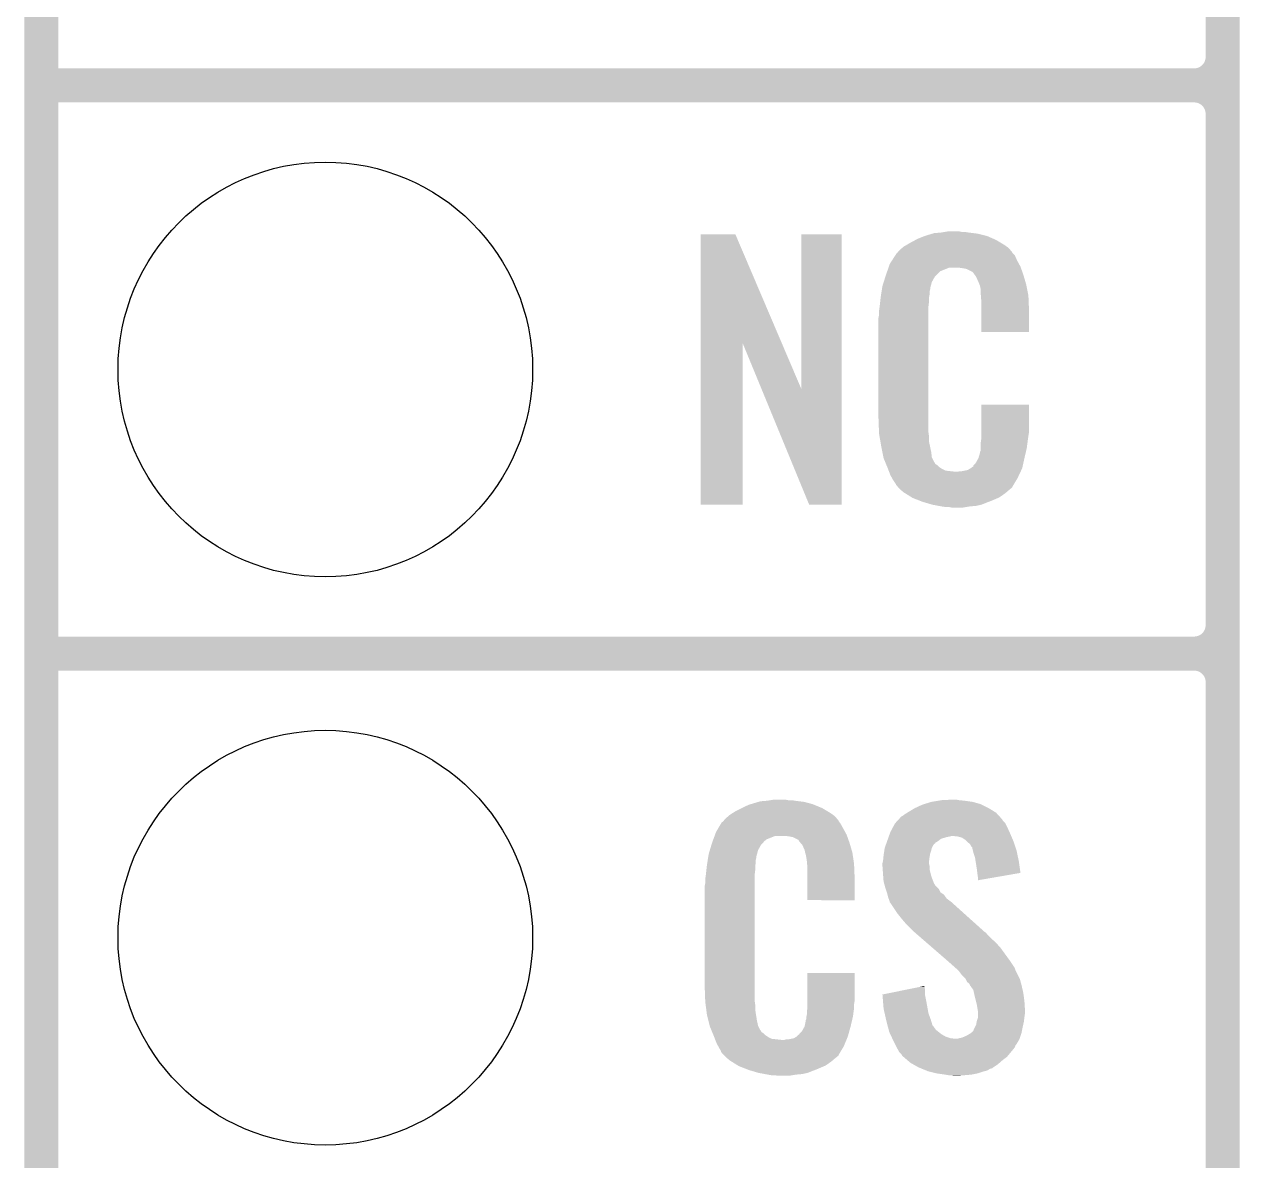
# Model space of a CAD drawing. Extents: x -1.3 to 24.2, y -3.9 to 39.2.
# Drawn here: x -1.35 to 4.09, y 11.7 to 16.78 of the extents above; entities that cross this region are included whole.
import ezdxf

# ---------------------------------------------------------------- set-up
doc = ezdxf.new("R2010")
doc.units = 0
doc.layers.get('0').update_dxf_attribs({"linetype": 'CONTINUOUS'})
for name, color, linetype in [('6DOF_IMU_14_CLICK_V100_GKO', 5, 'CONTINUOUS'), ('6DOF_IMU_14_CLICK_V100_GTO', 14, 'CONTINUOUS'), ('6DOF_IMU_14_CLICK_V100_GTS', 12, 'CONTINUOUS')]:
    doc.layers.add(name, color=color, linetype=linetype)

# ---------------------------------------------------------------- blocks, each defined once
blk = doc.blocks.new('ROUND_24')
blk.add_circle((0, 0), 0.9271)

msp = doc.modelspace()

# ---------------------------------------------------------------- linework, layer by layer
at = {"layer": '6DOF_IMU_14_CLICK_V100_GKO', "const_width": 0.1524}
msp.add_lwpolyline([(-1.27, -3.81), (-1.27, 22.733)], dxfattribs=at)
at = {"layer": '6DOF_IMU_14_CLICK_V100_GTO', "const_width": 0.1524}
for points in [[(4.0132, -0.5588), (4.0132, 18.3388)], [(-1.27, 16.51), (3.8862, 16.51)], [(-1.27, 16.51), (3.8862, 16.51)], [(4.0132, 14.097), (4.0132, 16.383)], [(-1.27, 13.97), (3.8862, 13.97)], [(-1.27, 13.97), (3.8862, 13.97)], [(4.0132, 11.557), (4.0132, 13.843)]]:
    msp.add_lwpolyline(points, dxfattribs=at)
for points in [[(3.8862, 16.51, 0.4142136), (4.0132, 16.637)], [(4.0132, 16.383, 0.4142136), (3.8862, 16.51)], [(4.0132, 16.383, 0.4142136), (3.8862, 16.51)], [(3.8862, 13.97, 0.4142136), (4.0132, 14.097)], [(4.0132, 13.843, 0.4142136), (3.8862, 13.97)], [(4.0132, 13.843, 0.4142136), (3.8862, 13.97)]]:
    msp.add_lwpolyline(points, format="xyb", dxfattribs=at)
at = {"layer": '6DOF_IMU_14_CLICK_V100_GTO'}
for points in [[(1.678954, 15.356718), (1.678962, 15.844504), (2.041948, 15.356718), (1.833884, 15.844504)], [(1.678962, 15.844504), (1.678964, 15.84452), (1.833884, 15.844504), (1.678964, 15.84452)], [(2.12852, 15.153758), (2.128542, 15.844496), (2.308846, 15.153758), (2.30886, 15.844496)], [(2.128542, 15.844496), (2.128544, 15.84452), (2.30886, 15.844496), (2.128544, 15.84452)], [(2.6162, 15.80642), (2.639784, 15.81912), (3.02091, 15.80642), (2.99974, 15.81912)], [(2.639784, 15.81912), (2.64922, 15.8242), (2.99974, 15.81912), (2.98813, 15.8242)], [(2.64922, 15.8242), (2.674618, 15.83436), (2.98813, 15.8242), (2.964908, 15.83436)], [(2.674618, 15.83436), (2.682238, 15.8369), (2.964908, 15.83436), (2.959102, 15.8369)], [(2.682238, 15.8369), (2.69748, 15.84198), (2.959102, 15.8369), (2.938782, 15.84198)], [(2.69748, 15.84198), (2.714414, 15.84706), (2.938782, 15.84198), (2.91846, 15.84706)], [(2.714414, 15.84706), (2.722882, 15.8496), (2.91846, 15.84706), (2.89814, 15.8496)], [(2.722882, 15.8496), (2.75336, 15.85214), (2.89814, 15.8496), (2.87782, 15.85214)], [(2.75336, 15.85214), (2.7686, 15.85468), (2.87782, 15.85214), (2.862582, 15.85468)], [(2.7686, 15.85468), (2.783842, 15.85722), (2.847342, 15.85468), (2.834642, 15.85722)], [(2.557272, 15.760702), (2.56133, 15.765776), (3.073402, 15.760702), (3.070862, 15.765776)], [(2.56133, 15.765776), (2.5654, 15.770862), (3.070862, 15.765776), (3.066504, 15.770862)], [(2.5654, 15.770862), (2.579912, 15.78356), (3.066504, 15.770862), (3.055622, 15.78356)], [(2.579912, 15.78356), (2.585722, 15.788642), (3.055622, 15.78356), (3.048508, 15.788642)], [(2.585722, 15.788642), (2.598784, 15.796262), (3.048508, 15.788642), (3.03784, 15.796262)], [(2.598784, 15.796262), (2.6162, 15.80642), (3.03784, 15.796262), (3.02091, 15.80642)], [(2.520314, 15.699738), (2.524762, 15.712442), (3.10896, 15.699738), (3.102032, 15.712442)], [(2.524762, 15.712442), (2.53462, 15.72768), (3.102032, 15.712442), (3.09372, 15.72768)], [(2.53462, 15.72768), (2.549408, 15.750536), (3.09372, 15.72768), (3.083562, 15.750536)], [(2.549408, 15.750536), (2.5527, 15.755622), (3.083562, 15.750536), (3.07848, 15.755622)], [(2.5527, 15.755622), (2.552724, 15.75816), (3.07848, 15.755622), (3.075944, 15.75816)], [(2.552724, 15.75816), (2.555246, 15.758168), (3.075944, 15.75816), (3.075936, 15.758168)], [(2.555246, 15.758168), (2.557272, 15.760702), (3.075936, 15.758168), (3.073402, 15.760702)], [(2.504572, 15.654018), (2.50698, 15.66164), (2.725418, 15.654018), (2.73304, 15.66164)], [(2.50698, 15.66164), (2.513202, 15.679416), (2.73304, 15.66164), (2.750822, 15.679416)], [(2.513202, 15.679416), (2.518536, 15.694658), (2.750822, 15.679416), (2.788916, 15.694658)], [(2.518536, 15.69466), (2.520314, 15.699738), (3.110774, 15.69466), (3.10896, 15.699738)], [(2.518536, 15.694658), (2.518536, 15.69466), (2.788916, 15.694658), (2.837178, 15.69466)], [(2.85496, 15.69212), (2.837178, 15.69466), (3.111682, 15.69212), (3.110774, 15.69466)], [(2.867658, 15.68958), (2.85496, 15.69212), (3.112588, 15.68958), (3.111682, 15.69212)], [(2.893056, 15.676882), (2.867658, 15.68958), (3.117124, 15.676882), (3.112588, 15.68958)], [(2.898138, 15.671802), (2.893056, 15.676882), (3.118938, 15.671802), (3.117124, 15.676882)], [(2.903584, 15.66418), (2.898138, 15.671802), (3.121658, 15.66418), (3.118938, 15.671802)], [(2.910838, 15.654022), (2.903584, 15.66418), (3.124648, 15.654022), (3.121658, 15.66418)], [(2.489332, 15.598138), (2.490134, 15.603218), (2.7051, 15.598138), (2.7051, 15.603218)], [(2.490134, 15.603218), (2.49174, 15.613382), (2.7051, 15.603218), (2.70787, 15.613382)], [(2.49174, 15.613382), (2.497352, 15.631158), (2.70787, 15.613382), (2.712718, 15.631158)], [(2.497352, 15.631158), (2.504572, 15.654018), (2.712718, 15.631158), (2.725418, 15.654018)], [(2.921, 15.63116), (2.910838, 15.654022), (3.131372, 15.63116), (3.124648, 15.654022)], [(2.925064, 15.621002), (2.921, 15.63116), (3.13436, 15.621002), (3.131372, 15.63116)], [(2.92608, 15.61846), (2.925064, 15.621002), (3.13487, 15.61846), (3.13436, 15.621002)], [(2.928618, 15.613384), (2.92608, 15.61846), (3.135884, 15.613384), (3.13487, 15.61846)], [(2.92862, 15.610842), (2.928618, 15.613384), (3.136392, 15.610842), (3.135884, 15.613384)], [(2.93116, 15.598142), (2.92862, 15.610842), (3.138932, 15.598142), (3.136392, 15.610842)], [(2.48158, 15.54226), (2.483836, 15.562578), (2.70002, 15.54226), (2.70002, 15.562578)], [(2.483836, 15.562578), (2.48412, 15.56512), (2.70002, 15.562578), (2.700528, 15.56512)], [(2.48412, 15.56512), (2.485722, 15.575278), (2.700528, 15.56512), (2.70256, 15.575278)], [(2.485722, 15.575278), (2.487728, 15.587978), (2.70256, 15.575278), (2.70256, 15.587978)], [(2.487728, 15.587978), (2.489332, 15.598138), (2.70256, 15.587978), (2.7051, 15.598138)], [(2.93116, 15.580358), (2.93116, 15.598142), (3.14249, 15.580358), (3.138932, 15.598142)], [(2.931942, 15.570198), (2.93116, 15.580358), (3.14452, 15.570198), (3.14249, 15.580358)], [(2.9337, 15.54734), (2.931942, 15.570198), (3.145474, 15.54734), (3.14452, 15.570198)], [(2.9337, 15.50924), (2.9337, 15.54734), (3.14706, 15.50924), (3.145474, 15.54734)], [(2.4765, 15.50162), (2.47904, 15.5194), (2.69748, 15.50162), (2.69748, 15.5194)], [(2.4765, 15.483842), (2.4765, 15.50162), (2.69748, 15.483842), (2.69748, 15.50162)], [(2.47904, 15.5194), (2.479322, 15.521938), (2.69748, 15.5194), (2.69748, 15.521938)], [(2.479322, 15.521938), (2.48158, 15.54226), (2.69748, 15.521938), (2.70002, 15.54226)], [(2.9337, 15.407664), (2.9337, 15.50924), (3.147036, 15.407664), (3.14706, 15.50924)], [(2.47396, 15.471142), (2.4765, 15.483842), (2.69748, 15.471142), (2.69748, 15.483842)], [(2.47396, 15.02156), (2.47396, 15.471142), (2.69748, 15.02156), (2.69748, 15.471142)], [(3.147036, 15.40764), (2.9337, 15.407664), (3.147036, 15.40764), (3.147036, 15.407664)], [(1.67894, 14.635504), (1.678954, 15.356718), (1.866876, 14.635504), (1.8669, 15.356718)], [(1.95053, 15.153758), (1.8669, 15.356718), (2.12852, 15.153758), (2.041948, 15.356718)], [(2.164076, 14.635496), (1.95053, 15.153758), (2.308836, 14.635496), (2.308846, 15.153758)], [(2.933704, 14.958058), (2.933722, 15.082496), (3.14706, 14.958058), (3.14706, 15.082496)], [(2.933722, 15.082496), (2.933724, 15.08252), (3.14706, 15.082496), (2.933724, 15.08252)], [(2.476312, 14.95806), (2.47396, 15.02156), (2.69748, 14.95806), (2.69748, 15.02156)], [(2.4765, 14.952982), (2.476312, 14.95806), (2.698206, 14.952982), (2.69748, 14.95806)], [(2.47871, 14.940278), (2.4765, 14.952982), (2.70002, 14.940278), (2.698206, 14.952982)], [(2.9337, 14.94282), (2.933704, 14.958058), (3.14452, 14.94282), (3.14706, 14.958058)], [(2.482686, 14.917418), (2.47871, 14.940278), (2.70002, 14.917418), (2.70002, 14.940278)], [(2.48666, 14.89456), (2.482686, 14.917418), (2.704834, 14.89456), (2.70002, 14.917418)], [(2.491742, 14.86916), (2.48666, 14.89456), (2.71018, 14.86916), (2.704834, 14.89456)], [(2.93116, 14.91234), (2.932974, 14.92504), (3.140286, 14.91234), (3.14198, 14.92504)], [(2.93116, 14.886942), (2.93116, 14.91234), (3.1369, 14.886942), (3.140286, 14.91234)], [(2.932974, 14.92504), (2.9337, 14.930122), (3.14198, 14.92504), (3.142706, 14.930122)], [(2.9337, 14.930122), (2.9337, 14.94282), (3.142706, 14.930122), (3.14452, 14.94282)], [(2.496314, 14.846298), (2.491742, 14.86916), (2.712722, 14.846298), (2.71018, 14.86916)], [(2.49682, 14.843762), (2.496314, 14.846298), (2.713992, 14.843762), (2.712722, 14.846298)], [(2.504142, 14.825982), (2.49682, 14.843762), (2.722882, 14.825982), (2.713992, 14.843762)], [(2.908302, 14.820902), (2.921, 14.84376), (3.121658, 14.820902), (3.12674, 14.84376)], [(2.921, 14.84376), (2.921002, 14.843762), (3.12674, 14.84376), (3.12674, 14.843762)], [(2.921002, 14.843762), (2.92862, 14.869162), (3.12674, 14.843762), (3.132716, 14.869162)], [(2.92862, 14.869162), (2.928622, 14.871704), (3.132716, 14.869162), (3.133314, 14.871704)], [(2.928622, 14.871704), (2.93116, 14.876784), (3.133314, 14.871704), (3.134508, 14.876784)], [(2.93116, 14.876784), (2.93116, 14.886942), (3.134508, 14.876784), (3.1369, 14.886942)], [(2.50519, 14.823436), (2.504142, 14.825982), (2.725422, 14.823436), (2.722882, 14.825982)], [(2.50728, 14.818362), (2.50519, 14.823436), (2.727964, 14.818362), (2.725422, 14.823436)], [(2.509372, 14.813278), (2.50728, 14.818362), (2.735582, 14.813278), (2.727964, 14.818362)], [(2.51251, 14.80566), (2.509372, 14.813278), (2.7432, 14.80566), (2.735582, 14.813278)], [(2.5146, 14.80058), (2.51251, 14.80566), (2.750822, 14.80058), (2.7432, 14.80566)], [(2.516554, 14.7955), (2.5146, 14.80058), (2.758442, 14.7955), (2.750822, 14.80058)], [(2.519486, 14.78788), (2.516554, 14.7955), (2.773684, 14.78788), (2.758442, 14.7955)], [(2.52144, 14.7828), (2.519486, 14.78788), (2.819402, 14.7828), (2.773684, 14.78788)], [(2.829562, 14.782802), (2.837184, 14.78534), (3.109408, 14.782802), (3.110602, 14.78534)], [(2.847342, 14.78534), (2.872742, 14.79042), (3.110602, 14.78534), (3.112992, 14.79042)], [(2.872742, 14.79042), (2.885436, 14.798038), (3.112992, 14.79042), (3.116578, 14.798038)], [(2.885436, 14.798038), (2.88544, 14.79804), (3.116578, 14.798038), (3.116578, 14.79804)], [(2.88544, 14.79804), (2.895602, 14.80566), (3.116578, 14.79804), (3.118272, 14.80566)], [(2.895602, 14.80566), (2.89814, 14.805684), (3.118272, 14.80566), (3.118276, 14.805684)], [(2.89814, 14.805684), (2.898146, 14.810746), (3.118276, 14.805684), (3.119402, 14.810746)], [(2.898146, 14.810746), (2.908302, 14.820902), (3.119402, 14.810746), (3.121658, 14.820902)], [(2.5273, 14.76756), (2.52144, 14.7828), (3.102236, 14.76756), (3.109406, 14.7828)], [(2.534358, 14.75486), (2.5273, 14.76756), (3.09626, 14.75486), (3.102236, 14.76756)], [(2.540002, 14.744698), (2.534358, 14.75486), (3.090162, 14.744698), (3.09626, 14.75486)], [(2.55016, 14.72946), (2.540002, 14.744698), (3.08102, 14.72946), (3.090162, 14.744698)], [(2.819402, 14.7828), (2.829562, 14.782802), (3.109406, 14.7828), (3.109408, 14.782802)], [(2.552694, 14.726926), (2.55016, 14.72946), (3.079498, 14.726926), (3.08102, 14.72946)], [(2.5527, 14.724384), (2.552694, 14.726926), (3.077974, 14.724384), (3.079498, 14.726926)], [(2.559234, 14.71676), (2.5527, 14.724384), (3.0734, 14.71676), (3.077974, 14.724384)], [(2.563586, 14.71168), (2.559234, 14.71676), (3.070856, 14.71168), (3.0734, 14.71676)], [(2.567938, 14.7066), (2.563586, 14.71168), (3.064508, 14.7066), (3.070856, 14.71168)], [(2.573866, 14.70152), (2.567938, 14.7066), (3.05816, 14.70152), (3.064508, 14.7066)], [(2.585718, 14.69136), (2.573866, 14.70152), (3.046308, 14.69136), (3.05816, 14.70152)], [(2.593848, 14.68628), (2.585718, 14.69136), (3.040382, 14.68628), (3.046308, 14.69136)], [(2.6223, 14.6685), (2.593848, 14.68628), (3.014982, 14.6685), (3.040382, 14.68628)], [(1.866876, 14.63548), (1.67894, 14.635504), (1.866876, 14.63548), (1.866876, 14.635504)], [(2.308836, 14.63548), (2.164076, 14.635496), (2.308836, 14.63548), (2.308836, 14.635496)], [(2.62636, 14.665962), (2.6223, 14.6685), (3.009058, 14.665962), (3.014982, 14.6685)], [(2.659016, 14.65326), (2.62636, 14.665962), (2.97942, 14.65326), (3.009058, 14.665962)], [(2.67208, 14.648178), (2.659016, 14.65326), (2.96635, 14.648178), (2.97942, 14.65326)], [(2.715258, 14.63548), (2.67208, 14.648178), (2.933698, 14.63548), (2.96635, 14.648178)], [(2.742354, 14.6304), (2.715258, 14.63548), (2.910838, 14.6304), (2.933698, 14.63548)], [(2.7559, 14.62786), (2.742354, 14.6304), (2.8829, 14.62786), (2.910838, 14.6304)], [(2.77368, 14.62532), (2.7559, 14.62786), (2.867658, 14.62532), (2.8829, 14.62786)], [(2.801618, 14.62278), (2.788918, 14.62532), (2.852418, 14.62278), (2.867658, 14.62532)], [(1.820458, 13.256262), (1.836422, 13.26642), (2.2606, 13.256262), (2.24367, 13.26642)], [(1.836422, 13.26642), (1.86182, 13.27912), (2.24367, 13.26642), (2.2225, 13.27912)], [(1.86182, 13.27912), (1.87198, 13.2842), (2.2225, 13.27912), (2.210164, 13.2842)], [(1.87198, 13.2842), (1.89484, 13.294362), (2.210164, 13.2842), (2.185486, 13.294362)], [(1.89484, 13.294362), (1.9033, 13.2969), (2.185486, 13.294362), (2.179322, 13.2969)], [(1.9033, 13.2969), (1.937172, 13.30706), (2.179322, 13.2969), (2.141222, 13.30706)], [(1.937172, 13.30706), (1.945642, 13.3096), (2.141222, 13.30706), (2.120902, 13.3096)], [(1.945642, 13.3096), (1.97612, 13.31214), (2.120902, 13.3096), (2.10058, 13.31214)], [(1.97612, 13.31214), (1.99136, 13.31468), (2.10058, 13.31214), (2.085342, 13.31468)], [(1.99136, 13.31468), (2.006602, 13.31722), (2.070102, 13.31468), (2.057402, 13.31722)], [(2.602988, 13.258798), (2.61112, 13.26388), (2.999742, 13.258798), (2.991484, 13.26388)], [(2.61112, 13.26388), (2.636522, 13.27912), (2.991484, 13.26388), (2.966718, 13.27912)], [(2.636522, 13.27912), (2.669542, 13.294362), (2.966718, 13.27912), (2.936236, 13.294362)], [(2.669542, 13.294362), (2.677664, 13.2969), (2.936236, 13.294362), (2.93116, 13.2969)], [(2.677664, 13.2969), (2.71018, 13.30706), (2.93116, 13.2969), (2.895602, 13.30706)], [(2.71018, 13.30706), (2.74066, 13.31214), (2.895602, 13.30706), (2.86004, 13.31214)], [(2.74066, 13.31214), (2.755902, 13.31468), (2.86004, 13.31214), (2.834638, 13.31468)], [(2.755902, 13.31468), (2.8067, 13.31722), (2.834638, 13.31468), (2.821942, 13.31722)], [(1.756484, 13.18768), (1.769934, 13.21054), (2.31648, 13.18768), (2.303782, 13.21054)], [(1.769934, 13.21054), (1.772926, 13.215622), (2.303782, 13.21054), (2.299972, 13.215622)], [(1.772926, 13.215622), (1.778, 13.218164), (2.299972, 13.215622), (2.298066, 13.218164)], [(1.778, 13.218164), (1.78003, 13.220702), (2.298066, 13.218164), (2.296162, 13.220702)], [(1.78003, 13.220702), (1.78409, 13.225776), (2.296162, 13.220702), (2.293622, 13.225776)], [(1.78409, 13.225776), (1.78816, 13.230862), (2.293622, 13.225776), (2.289264, 13.230862)], [(1.78816, 13.230862), (1.802674, 13.24356), (2.289264, 13.230862), (2.278382, 13.24356)], [(1.802674, 13.24356), (1.808482, 13.24864), (2.278382, 13.24356), (2.271272, 13.24864)], [(1.808482, 13.24864), (1.820458, 13.256262), (2.271272, 13.24864), (2.2606, 13.256262)], [(2.538138, 13.19276), (2.547622, 13.210538), (3.05054, 13.19276), (3.041652, 13.210538)], [(2.547622, 13.210538), (2.549948, 13.213076), (3.041652, 13.210538), (3.040382, 13.213076)], [(2.549948, 13.213076), (2.559266, 13.223242), (3.040382, 13.213076), (3.030222, 13.223242)], [(2.559266, 13.223242), (2.563916, 13.228316), (3.030222, 13.223242), (3.027682, 13.228316)], [(2.563916, 13.228316), (2.575564, 13.241022), (3.027682, 13.228316), (3.016036, 13.241022)], [(2.575564, 13.241022), (2.580638, 13.243562), (3.016036, 13.241022), (3.013708, 13.243562)], [(2.580638, 13.243562), (2.5908, 13.25118), (3.013708, 13.243562), (3.006726, 13.25118)], [(2.5908, 13.25118), (2.602988, 13.258798), (3.006726, 13.25118), (2.999742, 13.258798)], [(1.735352, 13.139418), (1.740966, 13.154658), (1.973582, 13.139418), (2.011676, 13.154658)], [(1.740966, 13.154658), (1.740968, 13.15466), (2.011676, 13.154658), (2.059938, 13.15466)], [(1.740968, 13.15466), (1.742838, 13.159738), (2.333534, 13.15466), (2.33172, 13.159738)], [(1.742838, 13.159738), (1.74752, 13.172442), (2.33172, 13.159738), (2.324792, 13.172442)], [(1.74752, 13.172442), (1.756484, 13.18768), (2.324792, 13.172442), (2.31648, 13.18768)], [(2.07772, 13.15212), (2.059938, 13.15466), (2.334442, 13.15212), (2.333534, 13.15466)], [(2.520042, 13.15212), (2.520948, 13.15466), (2.79146, 13.15212), (2.801618, 13.15466)], [(2.520948, 13.15466), (2.524578, 13.16482), (3.067596, 13.15466), (3.06324, 13.16482)], [(2.524578, 13.16482), (2.5273, 13.172442), (3.06324, 13.16482), (3.059776, 13.172442)], [(2.5273, 13.172442), (2.538138, 13.19276), (3.059776, 13.172442), (3.05054, 13.19276)], [(2.829558, 13.15212), (2.806698, 13.15466), (3.068684, 13.15212), (3.067596, 13.15466)], [(1.719832, 13.091158), (1.726688, 13.114018), (1.935478, 13.091158), (1.948178, 13.114018)], [(1.726688, 13.114018), (1.729738, 13.12418), (1.948178, 13.114018), (1.958336, 13.12418)], [(1.729738, 13.124182), (1.731608, 13.129256), (1.958338, 13.124182), (1.960878, 13.129256)], [(1.729738, 13.12418), (1.729738, 13.124182), (1.958336, 13.12418), (1.958338, 13.124182)], [(1.731608, 13.129256), (1.735352, 13.139418), (1.960878, 13.129256), (1.973582, 13.139418)], [(2.090418, 13.14958), (2.07772, 13.15212), (2.335348, 13.14958), (2.334442, 13.15212)], [(2.115814, 13.13688), (2.090418, 13.14958), (2.339884, 13.13688), (2.335348, 13.14958)], [(2.118358, 13.131804), (2.115814, 13.13688), (2.341696, 13.131804), (2.339884, 13.13688)], [(2.124892, 13.12418), (2.118358, 13.131804), (2.344418, 13.12418), (2.341696, 13.131804)], [(2.133598, 13.11402), (2.124892, 13.12418), (2.347408, 13.11402), (2.344418, 13.12418)], [(2.143758, 13.091162), (2.133598, 13.11402), (2.354132, 13.091162), (2.347408, 13.11402)], [(2.500338, 13.091162), (2.5019, 13.101318), (2.71018, 13.091162), (2.712718, 13.101318)], [(2.5019, 13.101318), (2.501902, 13.101322), (2.712718, 13.101318), (2.71272, 13.101322)], [(2.501902, 13.101322), (2.505528, 13.111478), (2.71272, 13.101322), (2.7178, 13.111478)], [(2.505528, 13.111478), (2.508248, 13.119096), (2.7178, 13.111478), (2.722882, 13.119096)], [(2.508248, 13.119096), (2.509154, 13.121634), (2.722882, 13.119096), (2.727944, 13.121634)], [(2.509154, 13.121634), (2.51006, 13.124168), (2.727944, 13.121634), (2.72796, 13.124168)], [(2.51006, 13.124168), (2.512784, 13.131798), (2.72796, 13.124168), (2.740658, 13.131798)], [(2.512784, 13.131798), (2.516412, 13.141958), (2.740658, 13.131798), (2.753358, 13.141958)], [(2.516412, 13.141958), (2.519134, 13.14958), (2.753358, 13.141958), (2.77876, 13.14958)], [(2.519134, 13.14958), (2.520042, 13.15212), (2.77876, 13.14958), (2.79146, 13.15212)], [(2.847342, 13.147042), (2.829558, 13.15212), (3.07086, 13.147042), (3.068684, 13.15212)], [(2.86258, 13.13688), (2.847342, 13.147042), (3.075216, 13.13688), (3.07086, 13.147042)], [(2.870202, 13.12926), (2.86258, 13.13688), (3.07848, 13.12926), (3.075216, 13.13688)], [(2.87274, 13.126722), (2.870202, 13.12926), (3.079326, 13.126722), (3.07848, 13.12926)], [(2.882896, 13.119098), (2.87274, 13.126722), (3.081868, 13.119098), (3.079326, 13.126722)], [(2.887978, 13.108944), (2.882896, 13.119098), (3.085252, 13.108944), (3.081868, 13.119098)], [(2.893054, 13.103866), (2.887978, 13.108944), (3.086946, 13.103866), (3.085252, 13.108944)], [(2.89306, 13.101322), (2.893054, 13.103866), (3.087794, 13.101322), (3.086946, 13.103866)], [(2.895602, 13.091158), (2.89306, 13.101322), (3.09118, 13.091158), (3.087794, 13.101322)], [(1.708482, 13.035278), (1.710488, 13.047978), (1.92532, 13.035278), (1.92532, 13.047978)], [(1.710488, 13.047978), (1.712092, 13.058138), (1.92532, 13.047978), (1.92786, 13.058138)], [(1.712092, 13.058138), (1.712894, 13.063218), (1.92786, 13.058138), (1.92786, 13.063218)], [(1.712894, 13.063218), (1.7145, 13.073382), (1.92786, 13.063218), (1.93063, 13.073382)], [(1.7145, 13.073382), (1.719832, 13.091158), (1.93063, 13.073382), (1.935478, 13.091158)], [(2.145794, 13.080998), (2.143758, 13.091162), (2.35712, 13.080998), (2.354132, 13.091162)], [(2.1463, 13.078462), (2.145794, 13.080998), (2.357502, 13.078462), (2.35712, 13.080998)], [(2.148838, 13.073384), (2.1463, 13.078462), (2.358264, 13.073384), (2.357502, 13.078462)], [(2.14884, 13.070842), (2.148838, 13.073384), (2.358644, 13.070842), (2.358264, 13.073384)], [(2.15138, 13.058138), (2.14884, 13.070842), (2.36055, 13.058138), (2.358644, 13.070842)], [(2.15392, 13.04036), (2.15138, 13.058138), (2.363216, 13.04036), (2.36055, 13.058138)], [(2.49428, 13.042902), (2.496056, 13.06068), (2.700336, 13.042902), (2.70256, 13.06068)], [(2.496056, 13.06068), (2.49682, 13.0683), (2.70256, 13.06068), (2.70383, 13.0683)], [(2.49682, 13.0683), (2.497992, 13.07592), (2.70383, 13.0683), (2.7051, 13.07592)], [(2.497992, 13.07592), (2.500338, 13.091162), (2.7051, 13.07592), (2.71018, 13.091162)], [(2.898142, 13.081), (2.895602, 13.091158), (3.09332, 13.081), (3.09118, 13.091158)], [(2.905758, 13.058142), (2.898142, 13.081), (3.098132, 13.058142), (3.09332, 13.081)], [(2.908166, 13.0429), (2.905758, 13.058142), (3.10134, 13.0429), (3.098132, 13.058142)], [(1.702082, 12.981938), (1.70434, 13.00226), (1.92024, 12.981938), (1.92278, 13.00226)], [(1.70434, 13.00226), (1.706596, 13.022578), (1.92278, 13.00226), (1.92278, 13.022578)], [(1.706596, 13.022578), (1.70688, 13.02512), (1.92278, 13.022578), (1.923288, 13.02512)], [(1.70688, 13.02512), (1.708482, 13.035278), (1.923288, 13.02512), (1.92532, 13.035278)], [(2.154702, 13.030198), (2.15392, 13.04036), (2.36474, 13.030198), (2.363216, 13.04036)], [(2.15646, 13.00734), (2.154702, 13.030198), (2.365694, 13.00734), (2.36474, 13.030198)], [(2.15646, 12.96924), (2.15646, 13.00734), (2.36728, 12.96924), (2.365694, 13.00734)], [(2.49174, 13.032742), (2.493644, 13.040358), (2.70002, 13.032742), (2.70002, 13.040358)], [(2.49174, 13.030198), (2.49174, 13.032742), (2.70002, 13.030198), (2.70002, 13.032742)], [(2.49174, 13.020038), (2.49174, 13.030198), (2.70256, 13.020038), (2.70002, 13.030198)], [(2.49283, 13.004798), (2.49174, 13.020038), (2.70256, 13.004798), (2.70256, 13.020038)], [(2.49428, 12.98448), (2.49283, 13.004798), (2.707642, 12.98448), (2.70256, 13.004798)], [(2.493644, 13.040358), (2.49428, 13.042902), (2.70002, 13.040358), (2.700336, 13.042902)], [(2.91338, 13.00988), (2.908166, 13.0429), (3.106044, 13.00988), (3.10134, 13.0429)], [(2.91592, 12.98956), (2.91338, 13.00988), (3.108938, 12.98956), (3.106044, 13.00988)], [(1.69672, 12.931142), (1.69926, 12.943842), (1.92024, 12.931142), (1.92024, 12.943842)], [(1.69926, 12.96162), (1.7018, 12.9794), (1.92024, 12.96162), (1.92024, 12.9794)], [(1.69926, 12.943842), (1.69926, 12.96162), (1.92024, 12.943842), (1.92024, 12.96162)], [(1.7018, 12.9794), (1.702082, 12.981938), (1.92024, 12.9794), (1.92024, 12.981938)], [(2.15646, 12.867664), (2.15646, 12.96924), (2.367256, 12.867664), (2.36728, 12.96924)], [(2.495062, 12.974318), (2.49428, 12.98448), (2.710182, 12.974318), (2.707642, 12.98448)], [(2.49682, 12.951462), (2.495062, 12.974318), (2.718976, 12.951462), (2.710182, 12.974318)], [(2.499592, 12.941302), (2.49682, 12.951462), (2.722884, 12.941302), (2.718976, 12.951462)], [(2.500286, 12.938756), (2.499592, 12.941302), (2.725422, 12.938756), (2.722884, 12.941302)], [(2.501672, 12.933682), (2.500286, 12.938756), (2.727962, 12.933682), (2.725422, 12.938756)], [(2.915922, 12.989556), (2.91592, 12.98956), (3.108938, 12.989556), (3.108938, 12.98956)], [(2.91846, 12.97178), (2.915922, 12.989556), (3.006296, 12.97178), (3.108938, 12.989556)], [(2.91846, 12.956568), (2.91846, 12.97178), (2.91846, 12.956568), (3.006296, 12.97178)], [(1.69672, 12.48156), (1.69672, 12.931142), (1.92024, 12.48156), (1.92024, 12.931142)], [(2.504442, 12.92352), (2.501672, 12.933682), (2.738122, 12.92352), (2.727962, 12.933682)], [(2.506138, 12.918436), (2.504442, 12.92352), (2.743202, 12.918436), (2.738122, 12.92352)], [(2.511214, 12.903202), (2.506138, 12.918436), (2.750824, 12.903202), (2.743202, 12.918436)], [(2.51206, 12.900658), (2.511214, 12.903202), (2.754638, 12.900658), (2.750824, 12.903202)], [(2.513966, 12.893038), (2.51206, 12.900658), (2.766062, 12.893038), (2.754638, 12.900658)], [(2.51714, 12.880342), (2.513966, 12.893038), (2.775132, 12.880342), (2.766062, 12.893038)], [(2.367256, 12.86764), (2.15646, 12.867664), (2.367256, 12.86764), (2.367256, 12.867664)], [(2.519174, 12.875258), (2.51714, 12.880342), (2.778762, 12.875258), (2.775132, 12.880342)], [(2.522218, 12.867642), (2.519174, 12.875258), (2.788918, 12.867642), (2.778762, 12.875258)], [(2.524126, 12.86002), (2.522218, 12.867642), (2.79908, 12.86002), (2.788918, 12.867642)], [(2.524758, 12.857486), (2.524126, 12.86002), (2.801902, 12.857486), (2.79908, 12.86002)], [(2.527298, 12.854942), (2.524758, 12.857486), (2.804734, 12.854942), (2.801902, 12.857486)], [(2.55778, 12.80922), (2.527298, 12.854942), (2.855632, 12.80922), (2.804734, 12.854942)], [(2.5781, 12.78382), (2.55778, 12.80922), (2.883908, 12.78382), (2.855632, 12.80922)], [(2.59334, 12.76604), (2.5781, 12.78382), (2.903702, 12.76604), (2.883908, 12.78382)], [(2.63398, 12.725398), (2.59334, 12.76604), (2.948944, 12.725398), (2.903702, 12.76604)], [(2.636914, 12.722856), (2.63398, 12.725398), (2.954018, 12.722856), (2.948944, 12.725398)], [(2.648632, 12.7127), (2.636914, 12.722856), (2.961642, 12.7127), (2.954018, 12.722856)], [(2.666218, 12.69746), (2.648632, 12.7127), (2.97688, 12.69746), (2.961642, 12.7127)], [(2.686734, 12.67968), (2.666218, 12.69746), (2.9972, 12.67968), (2.97688, 12.69746)], [(2.716042, 12.65428), (2.686734, 12.67968), (3.02006, 12.65428), (2.9972, 12.67968)], [(2.78052, 12.5984), (2.716042, 12.65428), (3.0607, 12.5984), (3.02006, 12.65428)], [(2.78638, 12.59332), (2.78052, 12.5984), (3.064088, 12.59332), (3.0607, 12.5984)], [(2.814958, 12.567918), (2.78638, 12.59332), (3.08102, 12.567918), (3.064088, 12.59332)], [(2.820674, 12.562838), (2.814958, 12.567918), (3.08356, 12.562838), (3.08102, 12.567918)], [(2.829244, 12.55522), (2.820674, 12.562838), (3.0861, 12.55522), (3.08356, 12.562838)], [(2.156464, 12.418058), (2.156482, 12.542496), (2.36728, 12.418058), (2.36728, 12.542496)], [(2.156482, 12.542496), (2.156484, 12.54252), (2.36728, 12.542496), (2.156484, 12.54252)], [(2.8321, 12.55268), (2.829244, 12.55522), (3.087372, 12.55268), (3.0861, 12.55522)], [(2.84734, 12.532362), (2.8321, 12.55268), (3.09753, 12.532362), (3.087372, 12.55268)], [(2.862578, 12.517118), (2.84734, 12.532362), (3.105152, 12.517118), (3.09753, 12.532362)], [(2.86385, 12.514578), (2.862578, 12.517118), (3.106422, 12.514578), (3.105152, 12.517118)], [(2.870198, 12.501886), (2.86385, 12.514578), (3.109884, 12.501886), (3.106422, 12.514578)], [(2.880356, 12.49426), (2.870198, 12.501886), (3.111964, 12.49426), (3.109884, 12.501886)], [(1.699072, 12.41806), (1.69672, 12.48156), (1.92024, 12.41806), (1.92024, 12.48156)], [(2.491762, 12.446004), (2.59205, 12.466318), (2.68224, 12.446004), (2.68224, 12.466318)], [(2.59205, 12.466318), (2.654748, 12.479018), (2.68224, 12.466318), (2.6797, 12.479018)], [(2.654748, 12.479018), (2.6797, 12.484072), (2.6797, 12.479018), (2.6797, 12.484072)], [(2.8829, 12.486644), (2.880356, 12.49426), (3.11404, 12.486644), (3.111964, 12.49426)], [(2.882904, 12.48664), (2.8829, 12.486644), (3.11404, 12.48664), (3.11404, 12.486644)], [(2.885438, 12.484102), (2.882904, 12.48664), (3.114626, 12.484102), (3.11404, 12.48664)], [(2.898138, 12.466324), (2.885438, 12.484102), (3.11873, 12.466324), (3.114626, 12.484102)], [(2.900962, 12.45362), (2.898138, 12.466324), (3.12166, 12.45362), (3.11873, 12.466324)], [(2.90322, 12.44346), (2.900962, 12.45362), (3.123016, 12.44346), (3.12166, 12.45362)], [(1.69926, 12.41298), (1.699072, 12.41806), (1.920966, 12.41298), (1.92024, 12.41806)], [(1.700918, 12.400278), (1.69926, 12.41298), (1.92278, 12.400278), (1.920966, 12.41298)], [(1.7039, 12.377418), (1.700918, 12.400278), (1.92278, 12.377418), (1.92278, 12.400278)], [(2.15646, 12.402818), (2.156464, 12.418058), (2.36474, 12.402818), (2.36728, 12.418058)], [(2.15646, 12.390122), (2.15646, 12.402818), (2.36474, 12.390122), (2.36474, 12.402818)], [(2.491966, 12.443458), (2.491762, 12.446004), (2.68224, 12.443458), (2.68224, 12.446004)], [(2.493988, 12.41806), (2.491966, 12.443458), (2.68732, 12.41806), (2.68224, 12.443458)], [(2.49682, 12.382502), (2.493988, 12.41806), (2.693788, 12.382502), (2.68732, 12.41806)], [(2.910206, 12.41552), (2.90322, 12.44346), (3.12674, 12.41552), (3.123016, 12.44346)], [(2.91338, 12.40282), (2.910206, 12.41552), (3.127534, 12.40282), (3.12674, 12.41552)], [(2.918038, 12.374882), (2.91338, 12.40282), (3.12928, 12.374882), (3.127534, 12.40282)], [(1.70688, 12.354562), (1.7039, 12.377418), (1.92639, 12.354562), (1.92278, 12.377418)], [(1.713232, 12.32916), (1.70688, 12.354562), (1.9304, 12.32916), (1.92639, 12.354562)], [(2.15138, 12.344402), (2.151888, 12.346942), (2.359062, 12.344402), (2.35966, 12.346942)], [(2.15138, 12.336784), (2.15138, 12.344402), (2.357268, 12.336784), (2.359062, 12.344402)], [(2.151888, 12.346942), (2.15392, 12.357102), (2.35966, 12.346942), (2.361014, 12.357102)], [(2.15392, 12.3698), (2.155824, 12.38504), (2.362706, 12.3698), (2.36474, 12.38504)], [(2.15392, 12.357102), (2.15392, 12.3698), (2.361014, 12.357102), (2.362706, 12.3698)], [(2.155824, 12.38504), (2.15646, 12.390122), (2.36474, 12.38504), (2.36474, 12.390122)], [(2.50144, 12.36218), (2.49682, 12.382502), (2.697482, 12.36218), (2.693788, 12.382502)], [(2.50779, 12.33424), (2.50144, 12.36218), (2.70764, 12.33424), (2.697482, 12.36218)], [(2.913382, 12.326622), (2.91846, 12.341864), (3.124516, 12.326622), (3.126422, 12.341864)], [(2.91846, 12.372342), (2.918038, 12.374882), (3.12928, 12.372342), (3.12928, 12.374882)], [(2.91846, 12.36218), (2.91846, 12.372342), (3.12928, 12.36218), (3.12928, 12.372342)], [(2.91846, 12.3444), (2.91846, 12.36218), (3.12674, 12.3444), (3.12928, 12.36218)], [(2.91846, 12.341864), (2.91846, 12.3444), (3.126422, 12.341864), (3.12674, 12.3444)], [(1.718946, 12.306298), (1.713232, 12.32916), (1.93548, 12.306298), (1.9304, 12.32916)], [(1.71958, 12.303762), (1.718946, 12.306298), (1.93675, 12.303762), (1.93548, 12.306298)], [(1.726902, 12.285982), (1.71958, 12.303762), (1.945642, 12.285982), (1.93675, 12.303762)], [(1.72795, 12.283436), (1.726902, 12.285982), (1.948182, 12.283436), (1.945642, 12.285982)], [(2.131062, 12.280902), (2.14376, 12.30376), (2.34315, 12.280902), (2.3495, 12.30376)], [(2.14376, 12.30376), (2.143762, 12.303762), (2.3495, 12.30376), (2.3495, 12.303762)], [(2.143762, 12.303762), (2.14884, 12.329162), (2.3495, 12.303762), (2.355476, 12.329162)], [(2.14884, 12.329162), (2.148842, 12.331704), (2.355476, 12.329162), (2.356074, 12.331704)], [(2.148842, 12.331704), (2.15138, 12.336784), (2.356074, 12.331704), (2.357268, 12.336784)], [(2.50952, 12.32662), (2.50779, 12.33424), (2.709928, 12.32662), (2.70764, 12.33424)], [(2.5142, 12.30884), (2.50952, 12.32662), (2.715264, 12.30884), (2.709928, 12.32662)], [(2.514868, 12.3063), (2.5142, 12.30884), (2.7178, 12.3063), (2.715264, 12.30884)], [(2.516872, 12.29868), (2.514868, 12.3063), (2.72288, 12.29868), (2.7178, 12.3063)], [(2.519546, 12.288518), (2.516872, 12.29868), (2.730502, 12.288518), (2.72288, 12.29868)], [(2.522218, 12.27836), (2.519546, 12.288518), (2.7432, 12.27836), (2.730502, 12.288518)], [(2.89814, 12.283444), (2.90068, 12.29106), (3.115562, 12.283444), (3.117086, 12.29106)], [(2.90068, 12.29106), (2.905758, 12.30122), (3.117086, 12.29106), (3.11912, 12.30122)], [(2.905758, 12.30122), (2.91084, 12.311382), (3.11912, 12.30122), (3.121378, 12.311382)], [(2.91084, 12.311382), (2.912958, 12.324082), (3.121378, 12.311382), (3.1242, 12.324082)], [(2.912958, 12.324082), (2.913382, 12.326622), (3.1242, 12.324082), (3.124516, 12.326622)], [(1.73004, 12.278362), (1.72795, 12.283436), (1.950724, 12.278362), (1.948182, 12.283436)], [(1.732132, 12.273278), (1.73004, 12.278362), (1.958342, 12.273278), (1.950724, 12.278362)], [(1.73527, 12.26566), (1.732132, 12.273278), (1.96596, 12.26566), (1.958342, 12.273278)], [(1.73736, 12.26058), (1.73527, 12.26566), (1.973582, 12.26058), (1.96596, 12.26566)], [(1.739314, 12.2555), (1.73736, 12.26058), (1.981202, 12.2555), (1.973582, 12.26058)], [(1.742246, 12.24788), (1.739314, 12.2555), (1.996444, 12.24788), (1.981202, 12.2555)], [(1.7442, 12.2428), (1.742246, 12.24788), (2.042162, 12.2428), (1.996444, 12.24788)], [(1.75006, 12.22756), (1.7442, 12.2428), (2.324248, 12.22756), (2.330524, 12.2428)], [(2.042162, 12.2428), (2.052322, 12.242802), (2.330524, 12.2428), (2.330526, 12.242802)], [(2.052322, 12.242802), (2.059944, 12.24534), (2.330526, 12.242802), (2.33157, 12.24534)], [(2.070102, 12.24534), (2.095502, 12.25042), (2.33157, 12.24534), (2.333662, 12.25042)], [(2.095502, 12.25042), (2.108194, 12.258038), (2.333662, 12.25042), (2.3368, 12.258038)], [(2.108194, 12.258038), (2.108202, 12.258042), (2.3368, 12.258038), (2.3368, 12.258042)], [(2.108202, 12.258042), (2.115824, 12.26566), (2.3368, 12.258042), (2.338916, 12.26566)], [(2.115824, 12.26566), (2.118366, 12.265676), (2.338916, 12.26566), (2.33892, 12.265676)], [(2.118366, 12.265676), (2.120902, 12.270738), (2.33892, 12.265676), (2.340326, 12.270738)], [(2.120902, 12.270738), (2.131062, 12.280902), (2.340326, 12.270738), (2.34315, 12.280902)], [(2.526962, 12.268198), (2.522218, 12.27836), (2.755902, 12.268198), (2.7432, 12.27836)], [(2.531702, 12.25804), (2.526962, 12.268198), (2.773682, 12.25804), (2.755902, 12.268198)], [(2.53526, 12.25042), (2.531702, 12.25804), (2.796542, 12.25042), (2.773682, 12.25804)], [(2.536444, 12.24788), (2.53526, 12.25042), (2.819402, 12.24788), (2.796542, 12.25042)], [(2.537632, 12.245338), (2.536444, 12.24788), (3.10388, 12.245338), (3.104726, 12.24788)], [(2.54, 12.24026), (2.537632, 12.245338), (3.100832, 12.24026), (3.10388, 12.245338)], [(2.550162, 12.219938), (2.54, 12.24026), (3.088638, 12.219938), (3.100832, 12.24026)], [(2.819402, 12.24788), (2.827022, 12.247882), (3.104726, 12.24788), (3.104726, 12.247882)], [(2.827022, 12.247882), (2.834642, 12.25042), (3.104726, 12.247882), (3.105572, 12.25042)], [(2.834642, 12.25042), (2.847342, 12.252962), (3.105572, 12.25042), (3.10642, 12.252962)], [(2.847342, 12.252962), (2.8702, 12.26312), (3.10642, 12.252962), (3.109804, 12.26312)], [(2.8702, 12.26312), (2.8829, 12.27074), (3.109804, 12.26312), (3.112344, 12.27074)], [(2.8829, 12.27074), (2.88967, 12.27582), (3.112344, 12.27074), (3.114038, 12.27582)], [(2.88967, 12.27582), (2.89306, 12.278362), (3.114038, 12.27582), (3.114546, 12.278362)], [(2.89306, 12.278362), (2.89814, 12.283444), (3.114546, 12.278362), (3.115562, 12.283444)], [(1.757118, 12.21486), (1.75006, 12.22756), (2.31902, 12.21486), (2.324248, 12.22756)], [(1.762762, 12.204698), (1.757118, 12.21486), (2.312922, 12.204698), (2.31902, 12.21486)], [(1.767838, 12.197084), (1.762762, 12.204698), (2.308354, 12.197084), (2.312922, 12.204698)], [(1.77038, 12.189464), (1.767838, 12.197084), (2.303782, 12.189464), (2.308354, 12.197084)], [(1.772914, 12.186926), (1.77038, 12.189464), (2.302258, 12.186926), (2.303782, 12.189464)], [(1.77292, 12.184384), (1.772914, 12.186926), (2.300734, 12.184384), (2.302258, 12.186926)], [(1.780542, 12.17676), (1.77292, 12.184384), (2.29616, 12.17676), (2.300734, 12.184384)], [(1.78562, 12.17168), (1.780542, 12.17676), (2.293616, 12.17168), (2.29616, 12.17676)], [(2.551432, 12.217396), (2.550162, 12.219938), (3.0861, 12.217396), (3.088638, 12.219938)], [(2.55524, 12.20978), (2.551432, 12.217396), (3.083558, 12.20978), (3.0861, 12.217396)], [(2.555242, 12.209778), (2.55524, 12.20978), (3.083558, 12.209778), (3.083558, 12.20978)], [(2.562296, 12.19708), (2.555242, 12.209778), (3.0734, 12.19708), (3.083558, 12.209778)], [(2.567938, 12.186922), (2.562296, 12.19708), (3.064934, 12.186922), (3.0734, 12.19708)], [(2.578098, 12.176758), (2.567938, 12.186922), (3.056464, 12.176758), (3.064934, 12.186922)], [(2.580638, 12.171684), (2.578098, 12.176758), (3.052236, 12.171684), (3.056464, 12.176758)], [(1.7907, 12.166598), (1.78562, 12.17168), (2.287264, 12.166598), (2.293616, 12.17168)], [(1.796626, 12.16152), (1.7907, 12.166598), (2.28092, 12.16152), (2.287264, 12.166598)], [(1.808478, 12.15136), (1.796626, 12.16152), (2.269068, 12.15136), (2.28092, 12.16152)], [(1.816608, 12.14628), (1.808478, 12.15136), (2.263142, 12.14628), (2.269068, 12.15136)], [(1.84506, 12.1285), (1.816608, 12.14628), (2.237742, 12.1285), (2.263142, 12.14628)], [(1.84912, 12.125962), (1.84506, 12.1285), (2.231818, 12.125962), (2.237742, 12.1285)], [(1.881776, 12.11326), (1.84912, 12.125962), (2.20218, 12.11326), (2.231818, 12.125962)], [(2.586572, 12.166598), (2.580638, 12.171684), (3.047998, 12.166598), (3.052236, 12.171684)], [(2.60435, 12.15136), (2.586572, 12.166598), (3.02768, 12.15136), (3.047998, 12.166598)], [(2.616202, 12.1412), (2.60435, 12.15136), (3.016068, 12.1412), (3.02768, 12.15136)], [(2.629536, 12.13358), (2.616202, 12.1412), (3.00736, 12.13358), (3.016068, 12.1412)], [(2.651758, 12.12088), (2.629536, 12.13358), (2.98831, 12.12088), (3.00736, 12.13358)], [(1.89484, 12.108178), (1.881776, 12.11326), (2.18911, 12.108178), (2.20218, 12.11326)], [(1.938018, 12.09548), (1.89484, 12.108178), (2.156458, 12.09548), (2.18911, 12.108178)], [(1.965114, 12.0904), (1.938018, 12.09548), (2.133598, 12.0904), (2.156458, 12.09548)], [(1.97866, 12.08786), (1.965114, 12.0904), (2.10566, 12.08786), (2.133598, 12.0904)], [(1.993898, 12.08532), (1.97866, 12.08786), (2.090418, 12.08532), (2.10566, 12.08786)], [(2.021838, 12.08278), (2.011678, 12.08532), (2.075178, 12.08278), (2.090418, 12.08532)], [(2.657934, 12.118338), (2.651758, 12.12088), (2.984498, 12.118338), (2.98831, 12.12088)], [(2.664102, 12.115798), (2.657934, 12.118338), (2.981954, 12.115798), (2.984498, 12.118338)], [(2.670266, 12.11326), (2.664102, 12.115798), (2.971798, 12.11326), (2.981954, 12.115798)], [(2.68878, 12.105638), (2.670266, 12.11326), (2.9591, 12.105638), (2.971798, 12.11326)], [(2.694938, 12.103102), (2.68878, 12.105638), (2.948952, 12.103102), (2.9591, 12.105638)], [(2.705106, 12.10056), (2.694938, 12.103102), (2.938782, 12.10056), (2.948952, 12.103102)], [(2.73558, 12.09294), (2.705106, 12.10056), (2.915918, 12.09294), (2.938782, 12.10056)], [(2.77114, 12.08786), (2.73558, 12.09294), (2.89052, 12.08786), (2.915918, 12.09294)], [(2.786378, 12.08532), (2.77114, 12.08786), (2.86004, 12.08532), (2.89052, 12.08786)], [(2.809238, 12.082782), (2.801616, 12.08532), (2.827046, 12.082782), (2.86004, 12.08532)], [(2.827022, 12.08278), (2.809238, 12.082782), (2.827022, 12.08278), (2.827046, 12.082782)]]:
    msp.add_solid(points, dxfattribs=at)

# ---------------------------------------------------------------- block references
at = {"layer": '6DOF_IMU_14_CLICK_V100_GTS'}
for p in [(0, 15.24), (0, 12.7)]:
    msp.add_blockref('ROUND_24', p, dxfattribs=at)

doc.saveas('drawing.dxf')
